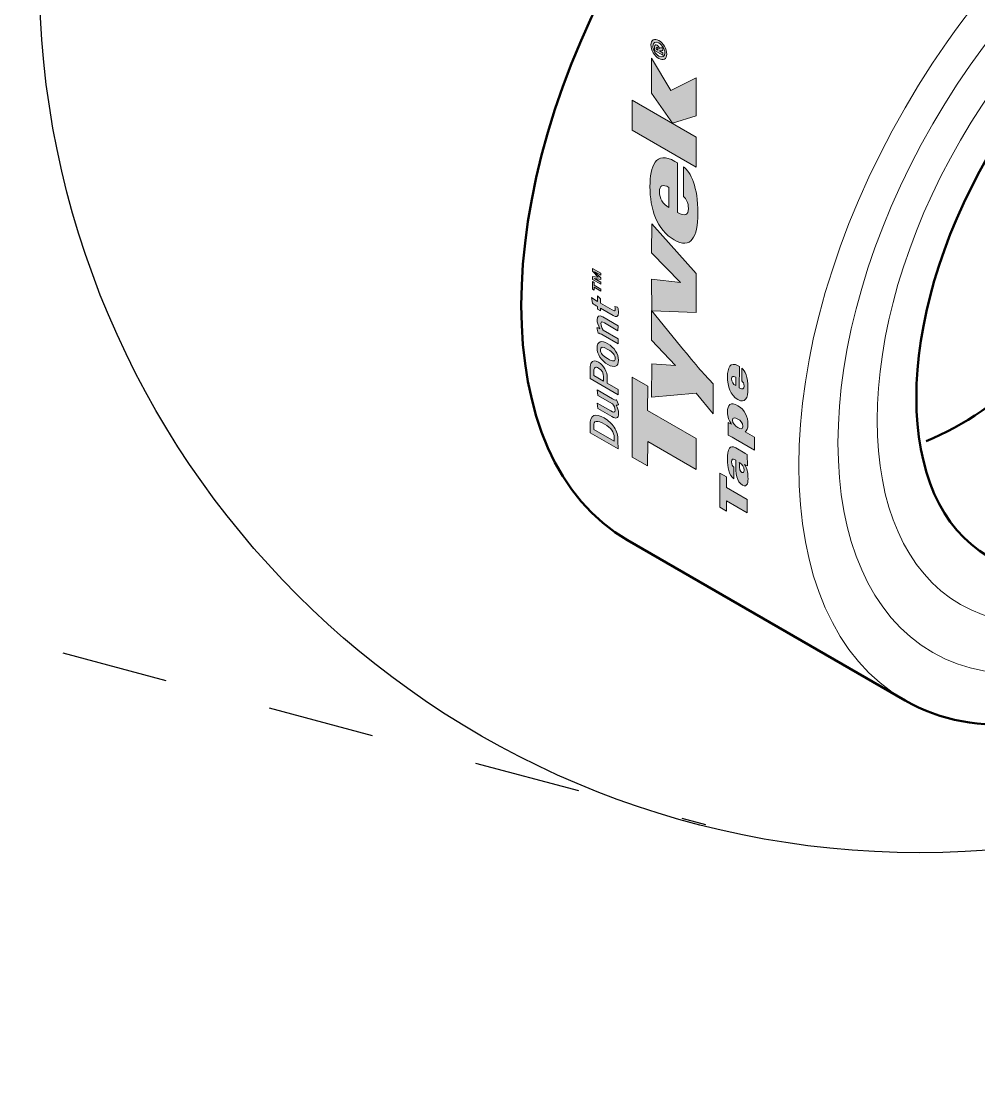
# Model space of a CAD drawing. Header units: inches. Extents: x -20.7 to 76.3, y -55.2 to 19.1.
# Drawn here: x 14.898 to 16.019, y 8.328 to 9.573 of the extents above; entities that cross this region are included whole.
import ezdxf

# ---------------------------------------------------------------- set-up
doc = ezdxf.new("R2010")
doc.units = ezdxf.units.IN
doc.header["$MEASUREMENT"] = 0
doc.linetypes.add('AI-Linetype-50', pattern=[0.250075, 0.125038, -0.125038])
for name, color, linetype, lineweight in [('G-ANNO-TTLB', 7, 'Continuous', 0), ('LOGOS', 7, 'Continuous', 0), ('TYVEK', 7, 'Continuous', 0)]:
    doc.layers.add(name, color=color, linetype=linetype, lineweight=lineweight)

# ---------------------------------------------------------------- blocks, each defined once
blk = doc.blocks.new('Block_573')
at = {"layer": 'LOGOS', "true_color": 0x17477e, "transparency": 33554687}
h = blk.add_hatch(color=156, dxfattribs=at)
h.dxf.hatch_style = 2
edge = h.paths.add_edge_path()
edge.add_spline(control_points=[(15.5767, 9.2757), (15.5767, 9.2757), (15.5697, 9.2798), (15.5697, 9.2798), (15.5697, 9.2798), (15.5696, 9.2796), (15.5696, 9.2796), (15.5696, 9.2796), (15.5767, 9.2725), (15.5767, 9.2725), (15.5767, 9.2725), (15.5767, 9.2709), (15.5767, 9.2709), (15.5767, 9.2709), (15.5697, 9.272), (15.5697, 9.272), (15.5697, 9.272), (15.5696, 9.2718), (15.5696, 9.2718), (15.5696, 9.2718), (15.5767, 9.2677), (15.5767, 9.2677), (15.5767, 9.2677), (15.5768, 9.2653), (15.5768, 9.2653), (15.5768, 9.2653), (15.567, 9.2709), (15.567, 9.2709), (15.567, 9.2709), (15.567, 9.2744), (15.567, 9.2744), (15.567, 9.2744), (15.5739, 9.2733), (15.5739, 9.2733), (15.5739, 9.2733), (15.567, 9.2803), (15.567, 9.2803), (15.567, 9.2803), (15.567, 9.2837), (15.567, 9.2837), (15.567, 9.2837), (15.5767, 9.2782), (15.5767, 9.2782), (15.5767, 9.2782), (15.5767, 9.2757), (15.5767, 9.2757)], knot_values=[0, 0, 0, 0, 1, 1, 1, 2, 2, 2, 3, 3, 3, 4, 4, 4, 5, 5, 5, 6, 6, 6, 7, 7, 7, 8, 8, 8, 9, 9, 9, 10, 10, 10, 11, 11, 11, 12, 12, 12, 13, 13, 13, 14, 14, 14, 15, 15, 15, 15], degree=3, periodic=0)
edge = h.paths.add_edge_path()
edge.add_spline(control_points=[(15.5689, 9.264), (15.5689, 9.264), (15.5767, 9.2595), (15.5767, 9.2595), (15.5767, 9.2595), (15.5767, 9.257), (15.5767, 9.257), (15.5767, 9.257), (15.5689, 9.2616), (15.5689, 9.2616), (15.5689, 9.2616), (15.569, 9.2582), (15.569, 9.2582), (15.569, 9.2582), (15.567, 9.2594), (15.567, 9.2594), (15.567, 9.2594), (15.567, 9.2684), (15.567, 9.2684), (15.567, 9.2684), (15.569, 9.2674), (15.569, 9.2674), (15.569, 9.2674), (15.5689, 9.264), (15.5689, 9.264)], knot_values=[0, 0, 0, 0, 1, 1, 1, 2, 2, 2, 3, 3, 3, 4, 4, 4, 5, 5, 5, 6, 6, 6, 7, 7, 7, 8, 8, 8, 8], degree=3, periodic=0)
h = blk.add_hatch(color=156, dxfattribs=at)
h.dxf.hatch_style = 2
edge = h.paths.add_edge_path()
edge.add_spline(control_points=[(15.5975, 9.2321), (15.5975, 9.2268), (15.5948, 9.2265), (15.5914, 9.2285), (15.5914, 9.2285), (15.5766, 9.2371), (15.5766, 9.2371), (15.5766, 9.2371), (15.5766, 9.2339), (15.5766, 9.2339), (15.5766, 9.2339), (15.5731, 9.236), (15.5731, 9.236), (15.5731, 9.236), (15.5731, 9.2391), (15.5731, 9.2391), (15.5709, 9.2403), (15.5689, 9.2415), (15.567, 9.2429), (15.567, 9.2429), (15.5658, 9.2498), (15.5658, 9.2498), (15.5677, 9.2484), (15.5707, 9.2464), (15.573, 9.245), (15.573, 9.245), (15.5731, 9.2516), (15.5731, 9.2516), (15.5731, 9.2516), (15.5766, 9.2481), (15.5766, 9.2481), (15.5766, 9.2481), (15.5766, 9.2429), (15.5766, 9.2429), (15.5766, 9.2429), (15.5901, 9.2351), (15.5901, 9.2351), (15.593, 9.2335), (15.5938, 9.2337), (15.5938, 9.2364), (15.5938, 9.2372), (15.5937, 9.2379), (15.5934, 9.2392), (15.5934, 9.2392), (15.5965, 9.2382), (15.5965, 9.2382), (15.5973, 9.236), (15.5975, 9.234), (15.5975, 9.2321)], knot_values=[0, 0, 0, 0, 1, 1, 1, 2, 2, 2, 3, 3, 3, 4, 4, 4, 5, 5, 5, 6, 6, 6, 7, 7, 7, 8, 8, 8, 9, 9, 9, 10, 10, 10, 11, 11, 11, 12, 12, 12, 13, 13, 13, 14, 14, 14, 15, 15, 15, 16, 16, 16, 16], degree=3, periodic=0)
h = blk.add_hatch(color=156, dxfattribs=at)
h.dxf.hatch_style = 2
edge = h.paths.add_edge_path()
edge.add_spline(control_points=[(15.5969, 9.2106), (15.5969, 9.2106), (15.581, 9.2198), (15.581, 9.2198), (15.5778, 9.2216), (15.5769, 9.2214), (15.5769, 9.219), (15.5769, 9.2172), (15.578, 9.2141), (15.5796, 9.2113), (15.5796, 9.2113), (15.597, 9.2014), (15.597, 9.2014), (15.597, 9.2014), (15.597, 9.1954), (15.597, 9.1954), (15.597, 9.1954), (15.5794, 9.2056), (15.5794, 9.2056), (15.5768, 9.2071), (15.5754, 9.2077), (15.5737, 9.208), (15.5737, 9.208), (15.5723, 9.2142), (15.5723, 9.2142), (15.5734, 9.2142), (15.5745, 9.2138), (15.5758, 9.2131), (15.5736, 9.2173), (15.5725, 9.2205), (15.5724, 9.2236), (15.5724, 9.2278), (15.5747, 9.2294), (15.5791, 9.2269), (15.5791, 9.2269), (15.597, 9.2165), (15.597, 9.2165), (15.597, 9.2165), (15.5969, 9.2106), (15.5969, 9.2106)], knot_values=[0, 0, 0, 0, 1, 1, 1, 2, 2, 2, 3, 3, 3, 4, 4, 4, 5, 5, 5, 6, 6, 6, 7, 7, 7, 8, 8, 8, 9, 9, 9, 10, 10, 10, 11, 11, 11, 12, 12, 12, 13, 13, 13, 13], degree=3, periodic=0)
h = blk.add_hatch(color=156, dxfattribs=at)
h.dxf.hatch_style = 2
edge = h.paths.add_edge_path()
edge.add_spline(control_points=[(15.5764, 9.1883), (15.5764, 9.1844), (15.5789, 9.1812), (15.5847, 9.178), (15.5916, 9.1739), (15.5937, 9.1748), (15.5937, 9.1783), (15.5937, 9.1819), (15.5912, 9.1854), (15.5851, 9.1889), (15.5784, 9.1928), (15.5764, 9.1917), (15.5764, 9.1883)], knot_values=[0, 0, 0, 0, 1, 1, 1, 2, 2, 2, 3, 3, 3, 4, 4, 4, 4], degree=3, periodic=0)
edge = h.paths.add_edge_path()
edge.add_spline(control_points=[(15.5975, 9.1761), (15.5975, 9.1686), (15.5927, 9.1668), (15.585, 9.1711), (15.5773, 9.1755), (15.5725, 9.1832), (15.5724, 9.1904), (15.5725, 9.1984), (15.5775, 9.1999), (15.5851, 9.1955), (15.5928, 9.1911), (15.5976, 9.1835), (15.5975, 9.1761)], knot_values=[0, 0, 0, 0, 1, 1, 1, 2, 2, 2, 3, 3, 3, 4, 4, 4, 4], degree=3, periodic=0)
h = blk.add_hatch(color=156, dxfattribs=at)
h.dxf.hatch_style = 2
edge = h.paths.add_edge_path()
edge.add_spline(control_points=[(15.5702, 9.1676), (15.5691, 9.167), (15.5686, 9.1658), (15.5686, 9.1634), (15.5686, 9.1634), (15.5686, 9.1584), (15.5686, 9.1584), (15.5686, 9.1584), (15.5801, 9.1517), (15.5801, 9.1517), (15.5801, 9.1517), (15.5801, 9.1567), (15.5801, 9.1567), (15.5801, 9.1613), (15.5783, 9.1646), (15.5743, 9.1669), (15.5725, 9.1679), (15.5711, 9.1682), (15.5702, 9.1676)], knot_values=[0, 0, 0, 0, 1, 1, 1, 2, 2, 2, 3, 3, 3, 4, 4, 4, 5, 5, 5, 6, 6, 6, 6], degree=3, periodic=0)
edge = h.paths.add_edge_path()
edge.add_spline(control_points=[(15.5844, 9.1556), (15.5844, 9.1556), (15.5844, 9.1492), (15.5844, 9.1492), (15.5844, 9.1492), (15.597, 9.142), (15.597, 9.142), (15.597, 9.142), (15.597, 9.1358), (15.597, 9.1358), (15.597, 9.1358), (15.5642, 9.1548), (15.5642, 9.1548), (15.5642, 9.1548), (15.5642, 9.1648), (15.5642, 9.1648), (15.5642, 9.1703), (15.5647, 9.1721), (15.5658, 9.1734), (15.5674, 9.1759), (15.5704, 9.1761), (15.574, 9.174), (15.5804, 9.1702), (15.5845, 9.1624), (15.5844, 9.1556)], knot_values=[0, 0, 0, 0, 1, 1, 1, 2, 2, 2, 3, 3, 3, 4, 4, 4, 5, 5, 5, 6, 6, 6, 7, 7, 7, 8, 8, 8, 8], degree=3, periodic=0)
h = blk.add_hatch(color=156, dxfattribs=at)
h.dxf.hatch_style = 2
edge = h.paths.add_edge_path()
edge.add_spline(control_points=[(15.5977, 9.1243), (15.5969, 9.1235), (15.5961, 9.1232), (15.5947, 9.1236), (15.5967, 9.1203), (15.5977, 9.1171), (15.5977, 9.114), (15.5976, 9.1108), (15.5967, 9.109), (15.5952, 9.1085), (15.5941, 9.1081), (15.5925, 9.1084), (15.5896, 9.1102), (15.5896, 9.1102), (15.5734, 9.1196), (15.5734, 9.1196), (15.5734, 9.1196), (15.5725, 9.126), (15.5725, 9.126), (15.5725, 9.126), (15.5885, 9.1167), (15.5885, 9.1167), (15.5915, 9.1151), (15.5936, 9.1143), (15.5936, 9.1178), (15.5936, 9.12), (15.5922, 9.1232), (15.5905, 9.1251), (15.5905, 9.1251), (15.5734, 9.1349), (15.5734, 9.1349), (15.5734, 9.1349), (15.5725, 9.1413), (15.5725, 9.1413), (15.5725, 9.1413), (15.5904, 9.1308), (15.5904, 9.1308), (15.594, 9.1287), (15.5952, 9.1299), (15.5952, 9.1299), (15.5952, 9.1299), (15.5977, 9.1243), (15.5977, 9.1243)], knot_values=[0, 0, 0, 0, 1, 1, 1, 2, 2, 2, 3, 3, 3, 4, 4, 4, 5, 5, 5, 6, 6, 6, 7, 7, 7, 8, 8, 8, 9, 9, 9, 10, 10, 10, 11, 11, 11, 12, 12, 12, 13, 13, 13, 14, 14, 14, 14], degree=3, periodic=0)
h = blk.add_hatch(color=156, dxfattribs=at)
h.dxf.hatch_style = 2
edge = h.paths.add_edge_path()
edge.add_spline(control_points=[(15.5713, 9.1045), (15.5693, 9.104), (15.5685, 9.1024), (15.5685, 9.0991), (15.5685, 9.0991), (15.5685, 9.0951), (15.5685, 9.0951), (15.5685, 9.0951), (15.5925, 9.0813), (15.5925, 9.0813), (15.5925, 9.0813), (15.5925, 9.0854), (15.5925, 9.0854), (15.5925, 9.092), (15.5887, 9.097), (15.5813, 9.1012), (15.5771, 9.1036), (15.5736, 9.1051), (15.5713, 9.1045)], knot_values=[0, 0, 0, 0, 1, 1, 1, 2, 2, 2, 3, 3, 3, 4, 4, 4, 5, 5, 5, 6, 6, 6, 6], degree=3, periodic=0)
edge = h.paths.add_edge_path()
edge.add_spline(control_points=[(15.5924, 9.0978), (15.5958, 9.0927), (15.597, 9.0887), (15.5969, 9.0817), (15.5969, 9.0817), (15.597, 9.0723), (15.597, 9.0723), (15.597, 9.0723), (15.5642, 9.0913), (15.5642, 9.0913), (15.5642, 9.0913), (15.5642, 9.0991), (15.5642, 9.0991), (15.5642, 9.1063), (15.5653, 9.1097), (15.5688, 9.1113), (15.5716, 9.1125), (15.5756, 9.1115), (15.5807, 9.1086), (15.5856, 9.1056), (15.5895, 9.102), (15.5924, 9.0978)], knot_values=[0, 0, 0, 0, 1, 1, 1, 2, 2, 2, 3, 3, 3, 4, 4, 4, 5, 5, 5, 6, 6, 6, 7, 7, 7, 7], degree=3, periodic=0)
at = {"layer": 'LOGOS'}
for points, knots in [([(15.5767, 9.2757), (15.5767, 9.2757), (15.5697, 9.2798), (15.5697, 9.2798), (15.5697, 9.2798), (15.5696, 9.2796), (15.5696, 9.2796), (15.5696, 9.2796), (15.5767, 9.2725), (15.5767, 9.2725), (15.5767, 9.2725), (15.5767, 9.2709), (15.5767, 9.2709), (15.5767, 9.2709), (15.5697, 9.272), (15.5697, 9.272), (15.5697, 9.272), (15.5696, 9.2718), (15.5696, 9.2718), (15.5696, 9.2718), (15.5767, 9.2677), (15.5767, 9.2677), (15.5767, 9.2677), (15.5768, 9.2653), (15.5768, 9.2653), (15.5768, 9.2653), (15.567, 9.2709), (15.567, 9.2709), (15.567, 9.2709), (15.567, 9.2744), (15.567, 9.2744), (15.567, 9.2744), (15.5739, 9.2733), (15.5739, 9.2733), (15.5739, 9.2733), (15.567, 9.2803), (15.567, 9.2803), (15.567, 9.2803), (15.567, 9.2837), (15.567, 9.2837), (15.567, 9.2837), (15.5767, 9.2782), (15.5767, 9.2782), (15.5767, 9.2782), (15.5767, 9.2757), (15.5767, 9.2757)], [0, 0, 0, 0, 1, 1, 1, 2, 2, 2, 3, 3, 3, 4, 4, 4, 5, 5, 5, 6, 6, 6, 7, 7, 7, 8, 8, 8, 9, 9, 9, 10, 10, 10, 11, 11, 11, 12, 12, 12, 13, 13, 13, 14, 14, 14, 15, 15, 15, 15]), ([(15.5689, 9.264), (15.5689, 9.264), (15.5767, 9.2595), (15.5767, 9.2595), (15.5767, 9.2595), (15.5767, 9.257), (15.5767, 9.257), (15.5767, 9.257), (15.5689, 9.2616), (15.5689, 9.2616), (15.5689, 9.2616), (15.569, 9.2582), (15.569, 9.2582), (15.569, 9.2582), (15.567, 9.2594), (15.567, 9.2594), (15.567, 9.2594), (15.567, 9.2684), (15.567, 9.2684), (15.567, 9.2684), (15.569, 9.2674), (15.569, 9.2674), (15.569, 9.2674), (15.5689, 9.264), (15.5689, 9.264)], [0, 0, 0, 0, 1, 1, 1, 2, 2, 2, 3, 3, 3, 4, 4, 4, 5, 5, 5, 6, 6, 6, 7, 7, 7, 8, 8, 8, 8]), ([(15.5975, 9.2321), (15.5975, 9.2268), (15.5948, 9.2265), (15.5914, 9.2285), (15.5914, 9.2285), (15.5766, 9.2371), (15.5766, 9.2371), (15.5766, 9.2371), (15.5766, 9.2339), (15.5766, 9.2339), (15.5766, 9.2339), (15.5731, 9.236), (15.5731, 9.236), (15.5731, 9.236), (15.5731, 9.2391), (15.5731, 9.2391), (15.5709, 9.2403), (15.5689, 9.2415), (15.567, 9.2429), (15.567, 9.2429), (15.5658, 9.2498), (15.5658, 9.2498), (15.5677, 9.2484), (15.5707, 9.2464), (15.573, 9.245), (15.573, 9.245), (15.5731, 9.2516), (15.5731, 9.2516), (15.5731, 9.2516), (15.5766, 9.2481), (15.5766, 9.2481), (15.5766, 9.2481), (15.5766, 9.2429), (15.5766, 9.2429), (15.5766, 9.2429), (15.5901, 9.2351), (15.5901, 9.2351), (15.593, 9.2335), (15.5938, 9.2337), (15.5938, 9.2364), (15.5938, 9.2372), (15.5937, 9.2379), (15.5934, 9.2392), (15.5934, 9.2392), (15.5965, 9.2382), (15.5965, 9.2382), (15.5973, 9.236), (15.5975, 9.234), (15.5975, 9.2321)], [0, 0, 0, 0, 1, 1, 1, 2, 2, 2, 3, 3, 3, 4, 4, 4, 5, 5, 5, 6, 6, 6, 7, 7, 7, 8, 8, 8, 9, 9, 9, 10, 10, 10, 11, 11, 11, 12, 12, 12, 13, 13, 13, 14, 14, 14, 15, 15, 15, 16, 16, 16, 16]), ([(15.5969, 9.2106), (15.5969, 9.2106), (15.581, 9.2198), (15.581, 9.2198), (15.5778, 9.2216), (15.5769, 9.2214), (15.5769, 9.219), (15.5769, 9.2172), (15.578, 9.2141), (15.5796, 9.2113), (15.5796, 9.2113), (15.597, 9.2014), (15.597, 9.2014), (15.597, 9.2014), (15.597, 9.1954), (15.597, 9.1954), (15.597, 9.1954), (15.5794, 9.2056), (15.5794, 9.2056), (15.5768, 9.2071), (15.5754, 9.2077), (15.5737, 9.208), (15.5737, 9.208), (15.5723, 9.2142), (15.5723, 9.2142), (15.5734, 9.2142), (15.5745, 9.2138), (15.5758, 9.2131), (15.5736, 9.2173), (15.5725, 9.2205), (15.5724, 9.2236), (15.5724, 9.2278), (15.5747, 9.2294), (15.5791, 9.2269), (15.5791, 9.2269), (15.597, 9.2165), (15.597, 9.2165), (15.597, 9.2165), (15.5969, 9.2106), (15.5969, 9.2106)], [0, 0, 0, 0, 1, 1, 1, 2, 2, 2, 3, 3, 3, 4, 4, 4, 5, 5, 5, 6, 6, 6, 7, 7, 7, 8, 8, 8, 9, 9, 9, 10, 10, 10, 11, 11, 11, 12, 12, 12, 13, 13, 13, 13]), ([(15.5975, 9.1761), (15.5975, 9.1686), (15.5927, 9.1668), (15.585, 9.1711), (15.5773, 9.1755), (15.5725, 9.1832), (15.5724, 9.1904), (15.5725, 9.1984), (15.5775, 9.1999), (15.5851, 9.1955), (15.5928, 9.1911), (15.5976, 9.1835), (15.5975, 9.1761)], [0, 0, 0, 0, 1, 1, 1, 2, 2, 2, 3, 3, 3, 4, 4, 4, 4]), ([(15.5764, 9.1883), (15.5764, 9.1844), (15.5789, 9.1812), (15.5847, 9.178), (15.5916, 9.1739), (15.5937, 9.1748), (15.5937, 9.1783), (15.5937, 9.1819), (15.5912, 9.1854), (15.5851, 9.1889), (15.5784, 9.1928), (15.5764, 9.1917), (15.5764, 9.1883)], [0, 0, 0, 0, 1, 1, 1, 2, 2, 2, 3, 3, 3, 4, 4, 4, 4]), ([(15.5844, 9.1556), (15.5844, 9.1556), (15.5844, 9.1492), (15.5844, 9.1492), (15.5844, 9.1492), (15.597, 9.142), (15.597, 9.142), (15.597, 9.142), (15.597, 9.1358), (15.597, 9.1358), (15.597, 9.1358), (15.5642, 9.1548), (15.5642, 9.1548), (15.5642, 9.1548), (15.5642, 9.1648), (15.5642, 9.1648), (15.5642, 9.1703), (15.5647, 9.1721), (15.5658, 9.1734), (15.5674, 9.1759), (15.5704, 9.1761), (15.574, 9.174), (15.5804, 9.1702), (15.5845, 9.1624), (15.5844, 9.1556)], [0, 0, 0, 0, 1, 1, 1, 2, 2, 2, 3, 3, 3, 4, 4, 4, 5, 5, 5, 6, 6, 6, 7, 7, 7, 8, 8, 8, 8]), ([(15.5702, 9.1676), (15.5691, 9.167), (15.5686, 9.1658), (15.5686, 9.1634), (15.5686, 9.1634), (15.5686, 9.1584), (15.5686, 9.1584), (15.5686, 9.1584), (15.5801, 9.1517), (15.5801, 9.1517), (15.5801, 9.1517), (15.5801, 9.1567), (15.5801, 9.1567), (15.5801, 9.1613), (15.5783, 9.1646), (15.5743, 9.1669), (15.5725, 9.1679), (15.5711, 9.1682), (15.5702, 9.1676)], [0, 0, 0, 0, 1, 1, 1, 2, 2, 2, 3, 3, 3, 4, 4, 4, 5, 5, 5, 6, 6, 6, 6]), ([(15.5977, 9.1243), (15.5969, 9.1235), (15.5961, 9.1232), (15.5947, 9.1236), (15.5967, 9.1203), (15.5977, 9.1171), (15.5977, 9.114), (15.5976, 9.1108), (15.5967, 9.109), (15.5952, 9.1085), (15.5941, 9.1081), (15.5925, 9.1084), (15.5896, 9.1102), (15.5896, 9.1102), (15.5734, 9.1196), (15.5734, 9.1196), (15.5734, 9.1196), (15.5725, 9.126), (15.5725, 9.126), (15.5725, 9.126), (15.5885, 9.1167), (15.5885, 9.1167), (15.5915, 9.1151), (15.5936, 9.1143), (15.5936, 9.1178), (15.5936, 9.12), (15.5922, 9.1232), (15.5905, 9.1251), (15.5905, 9.1251), (15.5734, 9.1349), (15.5734, 9.1349), (15.5734, 9.1349), (15.5725, 9.1413), (15.5725, 9.1413), (15.5725, 9.1413), (15.5904, 9.1308), (15.5904, 9.1308), (15.594, 9.1287), (15.5952, 9.1299), (15.5952, 9.1299), (15.5952, 9.1299), (15.5977, 9.1243), (15.5977, 9.1243)], [0, 0, 0, 0, 1, 1, 1, 2, 2, 2, 3, 3, 3, 4, 4, 4, 5, 5, 5, 6, 6, 6, 7, 7, 7, 8, 8, 8, 9, 9, 9, 10, 10, 10, 11, 11, 11, 12, 12, 12, 13, 13, 13, 14, 14, 14, 14]), ([(15.5924, 9.0978), (15.5958, 9.0927), (15.597, 9.0887), (15.5969, 9.0817), (15.5969, 9.0817), (15.597, 9.0723), (15.597, 9.0723), (15.597, 9.0723), (15.5642, 9.0913), (15.5642, 9.0913), (15.5642, 9.0913), (15.5642, 9.0991), (15.5642, 9.0991), (15.5642, 9.1063), (15.5653, 9.1097), (15.5688, 9.1113), (15.5716, 9.1125), (15.5756, 9.1115), (15.5807, 9.1086), (15.5856, 9.1056), (15.5895, 9.102), (15.5924, 9.0978)], [0, 0, 0, 0, 1, 1, 1, 2, 2, 2, 3, 3, 3, 4, 4, 4, 5, 5, 5, 6, 6, 6, 7, 7, 7, 7]), ([(15.5713, 9.1045), (15.5693, 9.104), (15.5685, 9.1024), (15.5685, 9.0991), (15.5685, 9.0991), (15.5685, 9.0951), (15.5685, 9.0951), (15.5685, 9.0951), (15.5925, 9.0813), (15.5925, 9.0813), (15.5925, 9.0813), (15.5925, 9.0854), (15.5925, 9.0854), (15.5925, 9.092), (15.5887, 9.097), (15.5813, 9.1012), (15.5771, 9.1036), (15.5736, 9.1051), (15.5713, 9.1045)], [0, 0, 0, 0, 1, 1, 1, 2, 2, 2, 3, 3, 3, 4, 4, 4, 5, 5, 5, 6, 6, 6, 6])]:
    blk.add_open_spline(points, degree=3, knots=knots, dxfattribs=at)
blk = doc.blocks.new('Block_574')
at = {"layer": 'LOGOS', "true_color": 0x17477e, "transparency": 33554687}
h = blk.add_hatch(color=156, dxfattribs=at)
h.dxf.hatch_style = 2
edge = h.paths.add_edge_path()
edge.add_spline(control_points=[(15.7348, 9.1565), (15.7318, 9.1581), (15.73, 9.1576), (15.73, 9.1542), (15.73, 9.151), (15.7318, 9.1481), (15.7348, 9.1464), (15.7348, 9.1464), (15.7348, 9.1565), (15.7348, 9.1565)], knot_values=[0, 0, 0, 0, 1, 1, 1, 2, 2, 2, 3, 3, 3, 3], degree=3, periodic=0)
edge = h.paths.add_edge_path()
edge.add_spline(control_points=[(15.739, 9.1439), (15.7428, 9.1417), (15.7446, 9.1424), (15.7446, 9.1459), (15.7446, 9.1489), (15.7434, 9.1507), (15.7419, 9.1519), (15.7419, 9.1519), (15.7419, 9.1668), (15.7419, 9.1668), (15.7456, 9.1641), (15.7492, 9.1567), (15.7492, 9.1434), (15.7492, 9.1314), (15.7458, 9.1253), (15.7373, 9.13), (15.7287, 9.1352), (15.7252, 9.1455), (15.7252, 9.1569), (15.7253, 9.1668), (15.7279, 9.1752), (15.7378, 9.1695), (15.7378, 9.1695), (15.7391, 9.1689), (15.7391, 9.1689), (15.7391, 9.1689), (15.739, 9.1439), (15.739, 9.1439)], knot_values=[0, 0, 0, 0, 1, 1, 1, 2, 2, 2, 3, 3, 3, 4, 4, 4, 5, 5, 5, 6, 6, 6, 7, 7, 7, 8, 8, 8, 9, 9, 9, 9], degree=3, periodic=0)
h = blk.add_hatch(color=156, dxfattribs=at)
h.dxf.hatch_style = 2
edge = h.paths.add_edge_path()
edge.add_spline(control_points=[(15.7433, 9.0987), (15.7433, 9.103), (15.7402, 9.1056), (15.7373, 9.1073), (15.7337, 9.1093), (15.7311, 9.1093), (15.7312, 9.1058), (15.7311, 9.1026), (15.7336, 9.0993), (15.7373, 9.0972), (15.7402, 9.0955), (15.7433, 9.0945), (15.7433, 9.0987)], knot_values=[0, 0, 0, 0, 1, 1, 1, 2, 2, 2, 3, 3, 3, 4, 4, 4, 4], degree=3, periodic=0)
edge = h.paths.add_edge_path()
edge.add_spline(control_points=[(15.7345, 9.0837), (15.7323, 9.085), (15.7288, 9.0868), (15.7261, 9.0882), (15.7261, 9.0882), (15.7261, 9.1031), (15.7261, 9.1031), (15.7261, 9.1031), (15.73, 9.1011), (15.73, 9.1011), (15.73, 9.1011), (15.73, 9.1012), (15.73, 9.1012), (15.7271, 9.1051), (15.7252, 9.1097), (15.7252, 9.1154), (15.7252, 9.1239), (15.7286, 9.1278), (15.7375, 9.1228), (15.7454, 9.1182), (15.7492, 9.1097), (15.7492, 9.101), (15.7492, 9.0963), (15.7479, 9.0936), (15.7458, 9.0923), (15.7458, 9.0923), (15.7569, 9.0859), (15.7569, 9.0859), (15.7569, 9.0859), (15.757, 9.0707), (15.757, 9.0707), (15.757, 9.0707), (15.7345, 9.0837), (15.7345, 9.0837)], knot_values=[0, 0, 0, 0, 1, 1, 1, 2, 2, 2, 3, 3, 3, 4, 4, 4, 5, 5, 5, 6, 6, 6, 7, 7, 7, 8, 8, 8, 9, 9, 9, 10, 10, 10, 11, 11, 11, 11], degree=3, periodic=0)
h = blk.add_hatch(color=156, dxfattribs=at)
h.dxf.hatch_style = 2
edge = h.paths.add_edge_path()
edge.add_spline(control_points=[(15.7391, 9.0547), (15.7391, 9.0488), (15.7401, 9.0459), (15.742, 9.0448), (15.7433, 9.044), (15.7446, 9.0446), (15.7446, 9.0473), (15.7445, 9.051), (15.7424, 9.0545), (15.7397, 9.0561), (15.7397, 9.0561), (15.739, 9.0565), (15.739, 9.0565), (15.739, 9.0565), (15.7391, 9.0547), (15.7391, 9.0547)], knot_values=[0, 0, 0, 0, 1, 1, 1, 2, 2, 2, 3, 3, 3, 4, 4, 4, 5, 5, 5, 5], degree=3, periodic=0)
edge = h.paths.add_edge_path()
edge.add_spline(control_points=[(15.7325, 9.0373), (15.7297, 9.0392), (15.7278, 9.0427), (15.7267, 9.0468), (15.7256, 9.0509), (15.7252, 9.0555), (15.7252, 9.0594), (15.7253, 9.0729), (15.7277, 9.0775), (15.7348, 9.0735), (15.7348, 9.0735), (15.7454, 9.0673), (15.7454, 9.0673), (15.7463, 9.0668), (15.7472, 9.0664), (15.7484, 9.0659), (15.7484, 9.0659), (15.7485, 9.0526), (15.7485, 9.0526), (15.7485, 9.0526), (15.7453, 9.0541), (15.7453, 9.0541), (15.7483, 9.0494), (15.7492, 9.0449), (15.7492, 9.0396), (15.7493, 9.0364), (15.7491, 9.0331), (15.7485, 9.0314), (15.7476, 9.0293), (15.7456, 9.0282), (15.7428, 9.0299), (15.736, 9.0337), (15.7347, 9.0441), (15.7348, 9.0548), (15.7348, 9.0548), (15.7348, 9.059), (15.7348, 9.059), (15.7348, 9.059), (15.7336, 9.0597), (15.7336, 9.0597), (15.7316, 9.0608), (15.7299, 9.0607), (15.73, 9.0573), (15.73, 9.0538), (15.7311, 9.052), (15.7326, 9.051), (15.7326, 9.051), (15.7325, 9.0373), (15.7325, 9.0373)], knot_values=[0, 0, 0, 0, 1, 1, 1, 2, 2, 2, 3, 3, 3, 4, 4, 4, 5, 5, 5, 6, 6, 6, 7, 7, 7, 8, 8, 8, 9, 9, 9, 10, 10, 10, 11, 11, 11, 12, 12, 12, 13, 13, 13, 14, 14, 14, 15, 15, 15, 16, 16, 16, 16], degree=3, periodic=0)
h = blk.add_hatch(color=156, dxfattribs=at)
h.dxf.hatch_style = 2
edge = h.paths.add_edge_path()
edge.add_spline(control_points=[(15.7242, 9.0116), (15.7242, 9.0116), (15.7241, 8.9994), (15.7241, 8.9994), (15.7241, 8.9994), (15.7163, 9.004), (15.7163, 9.004), (15.7163, 9.004), (15.7162, 9.044), (15.7162, 9.044), (15.7162, 9.044), (15.7242, 9.0395), (15.7242, 9.0395), (15.7242, 9.0395), (15.7242, 9.0272), (15.7242, 9.0272), (15.7242, 9.0272), (15.7484, 9.0132), (15.7484, 9.0132), (15.7484, 9.0132), (15.7484, 8.9976), (15.7484, 8.9976), (15.7484, 8.9976), (15.7242, 9.0116), (15.7242, 9.0116)], knot_values=[0, 0, 0, 0, 1, 1, 1, 2, 2, 2, 3, 3, 3, 4, 4, 4, 5, 5, 5, 6, 6, 6, 7, 7, 7, 8, 8, 8, 8], degree=3, periodic=0)
at = {"layer": 'LOGOS'}
for points, knots in [([(15.739, 9.1439), (15.7428, 9.1417), (15.7446, 9.1424), (15.7446, 9.1459), (15.7446, 9.1489), (15.7434, 9.1507), (15.7419, 9.1519), (15.7419, 9.1519), (15.7419, 9.1668), (15.7419, 9.1668), (15.7456, 9.1641), (15.7492, 9.1567), (15.7492, 9.1434), (15.7492, 9.1314), (15.7458, 9.1253), (15.7373, 9.13), (15.7287, 9.1352), (15.7252, 9.1455), (15.7252, 9.1569), (15.7253, 9.1668), (15.7279, 9.1752), (15.7378, 9.1695), (15.7378, 9.1695), (15.7391, 9.1689), (15.7391, 9.1689), (15.7391, 9.1689), (15.739, 9.1439), (15.739, 9.1439)], [0, 0, 0, 0, 1, 1, 1, 2, 2, 2, 3, 3, 3, 4, 4, 4, 5, 5, 5, 6, 6, 6, 7, 7, 7, 8, 8, 8, 9, 9, 9, 9]), ([(15.7348, 9.1565), (15.7318, 9.1581), (15.73, 9.1576), (15.73, 9.1542), (15.73, 9.151), (15.7318, 9.1481), (15.7348, 9.1464), (15.7348, 9.1464), (15.7348, 9.1565), (15.7348, 9.1565)], [0, 0, 0, 0, 1, 1, 1, 2, 2, 2, 3, 3, 3, 3]), ([(15.7345, 9.0837), (15.7323, 9.085), (15.7288, 9.0868), (15.7261, 9.0882), (15.7261, 9.0882), (15.7261, 9.1031), (15.7261, 9.1031), (15.7261, 9.1031), (15.73, 9.1011), (15.73, 9.1011), (15.73, 9.1011), (15.73, 9.1012), (15.73, 9.1012), (15.7271, 9.1051), (15.7252, 9.1097), (15.7252, 9.1154), (15.7252, 9.1239), (15.7286, 9.1278), (15.7375, 9.1228), (15.7454, 9.1182), (15.7492, 9.1097), (15.7492, 9.101), (15.7492, 9.0963), (15.7479, 9.0936), (15.7458, 9.0923), (15.7458, 9.0923), (15.7569, 9.0859), (15.7569, 9.0859), (15.7569, 9.0859), (15.757, 9.0707), (15.757, 9.0707), (15.757, 9.0707), (15.7345, 9.0837), (15.7345, 9.0837)], [0, 0, 0, 0, 1, 1, 1, 2, 2, 2, 3, 3, 3, 4, 4, 4, 5, 5, 5, 6, 6, 6, 7, 7, 7, 8, 8, 8, 9, 9, 9, 10, 10, 10, 11, 11, 11, 11]), ([(15.7433, 9.0987), (15.7433, 9.103), (15.7402, 9.1056), (15.7373, 9.1073), (15.7337, 9.1093), (15.7311, 9.1093), (15.7312, 9.1058), (15.7311, 9.1026), (15.7336, 9.0993), (15.7373, 9.0972), (15.7402, 9.0955), (15.7433, 9.0945), (15.7433, 9.0987)], [0, 0, 0, 0, 1, 1, 1, 2, 2, 2, 3, 3, 3, 4, 4, 4, 4]), ([(15.7325, 9.0373), (15.7297, 9.0392), (15.7278, 9.0427), (15.7267, 9.0468), (15.7256, 9.0509), (15.7252, 9.0555), (15.7252, 9.0594), (15.7253, 9.0729), (15.7277, 9.0775), (15.7348, 9.0735), (15.7348, 9.0735), (15.7454, 9.0673), (15.7454, 9.0673), (15.7463, 9.0668), (15.7472, 9.0664), (15.7484, 9.0659), (15.7484, 9.0659), (15.7485, 9.0526), (15.7485, 9.0526), (15.7485, 9.0526), (15.7453, 9.0541), (15.7453, 9.0541), (15.7483, 9.0494), (15.7492, 9.0449), (15.7492, 9.0396), (15.7493, 9.0364), (15.7491, 9.0331), (15.7485, 9.0314), (15.7476, 9.0293), (15.7456, 9.0282), (15.7428, 9.0299), (15.736, 9.0337), (15.7347, 9.0441), (15.7348, 9.0548), (15.7348, 9.0548), (15.7348, 9.059), (15.7348, 9.059), (15.7348, 9.059), (15.7336, 9.0597), (15.7336, 9.0597), (15.7316, 9.0608), (15.7299, 9.0607), (15.73, 9.0573), (15.73, 9.0538), (15.7311, 9.052), (15.7326, 9.051), (15.7326, 9.051), (15.7325, 9.0373), (15.7325, 9.0373)], [0, 0, 0, 0, 1, 1, 1, 2, 2, 2, 3, 3, 3, 4, 4, 4, 5, 5, 5, 6, 6, 6, 7, 7, 7, 8, 8, 8, 9, 9, 9, 10, 10, 10, 11, 11, 11, 12, 12, 12, 13, 13, 13, 14, 14, 14, 15, 15, 15, 16, 16, 16, 16]), ([(15.7391, 9.0547), (15.7391, 9.0488), (15.7401, 9.0459), (15.742, 9.0448), (15.7433, 9.044), (15.7446, 9.0446), (15.7446, 9.0473), (15.7445, 9.051), (15.7424, 9.0545), (15.7397, 9.0561), (15.7397, 9.0561), (15.739, 9.0565), (15.739, 9.0565), (15.739, 9.0565), (15.7391, 9.0547), (15.7391, 9.0547)], [0, 0, 0, 0, 1, 1, 1, 2, 2, 2, 3, 3, 3, 4, 4, 4, 5, 5, 5, 5]), ([(15.7242, 9.0116), (15.7242, 9.0116), (15.7241, 8.9994), (15.7241, 8.9994), (15.7241, 8.9994), (15.7163, 9.004), (15.7163, 9.004), (15.7163, 9.004), (15.7162, 9.044), (15.7162, 9.044), (15.7162, 9.044), (15.7242, 9.0395), (15.7242, 9.0395), (15.7242, 9.0395), (15.7242, 9.0272), (15.7242, 9.0272), (15.7242, 9.0272), (15.7484, 9.0132), (15.7484, 9.0132), (15.7484, 9.0132), (15.7484, 8.9976), (15.7484, 8.9976), (15.7484, 8.9976), (15.7242, 9.0116), (15.7242, 9.0116)], [0, 0, 0, 0, 1, 1, 1, 2, 2, 2, 3, 3, 3, 4, 4, 4, 5, 5, 5, 6, 6, 6, 7, 7, 7, 8, 8, 8, 8])]:
    blk.add_open_spline(points, degree=3, knots=knots, dxfattribs=at)
blk = doc.blocks.new('Block_576')
at = {"layer": 'LOGOS', "true_color": 0x17477e, "transparency": 33554687}
h = blk.add_hatch(color=156, dxfattribs=at)
h.dxf.hatch_style = 2
edge = h.paths.add_edge_path()
edge.add_spline(control_points=[(15.7084, 9.1133), (15.7084, 9.1133), (15.6885, 9.1377), (15.6885, 9.1377), (15.6885, 9.1377), (15.6363, 9.133), (15.6363, 9.133), (15.6363, 9.133), (15.6364, 9.1721), (15.6364, 9.1721), (15.6364, 9.1721), (15.6644, 9.1698), (15.6644, 9.1698), (15.6644, 9.1698), (15.6363, 9.1996), (15.6363, 9.1996), (15.6363, 9.1996), (15.6363, 9.2344), (15.6363, 9.2344), (15.6363, 9.2344), (15.6702, 9.1928), (15.6702, 9.1928), (15.6895, 9.1691), (15.6999, 9.1573), (15.7084, 9.1485), (15.7084, 9.1485), (15.7084, 9.1133), (15.7084, 9.1133)], knot_values=[0, 0, 0, 0, 1, 1, 1, 2, 2, 2, 3, 3, 3, 4, 4, 4, 5, 5, 5, 6, 6, 6, 7, 7, 7, 8, 8, 8, 9, 9, 9, 9], degree=3, periodic=0)
h = blk.add_hatch(color=156, dxfattribs=at)
h.dxf.hatch_style = 2
edge = h.paths.add_edge_path()
edge.add_spline(control_points=[(15.6318, 9.0808), (15.6318, 9.0808), (15.6317, 9.0523), (15.6317, 9.0523), (15.6317, 9.0523), (15.6135, 9.0628), (15.6135, 9.0628), (15.6135, 9.0628), (15.6135, 9.1562), (15.6135, 9.1562), (15.6135, 9.1562), (15.6318, 9.1456), (15.6318, 9.1456), (15.6318, 9.1456), (15.6317, 9.1172), (15.6317, 9.1172), (15.6317, 9.1172), (15.6885, 9.0845), (15.6885, 9.0845), (15.6885, 9.0845), (15.6885, 9.048), (15.6885, 9.048), (15.6885, 9.048), (15.6318, 9.0808), (15.6318, 9.0808)], knot_values=[0, 0, 0, 0, 1, 1, 1, 2, 2, 2, 3, 3, 3, 4, 4, 4, 5, 5, 5, 6, 6, 6, 7, 7, 7, 8, 8, 8, 8], degree=3, periodic=0)
at = {"layer": 'LOGOS'}
for points, knots in [([(15.7084, 9.1133), (15.7084, 9.1133), (15.6885, 9.1377), (15.6885, 9.1377), (15.6885, 9.1377), (15.6363, 9.133), (15.6363, 9.133), (15.6363, 9.133), (15.6364, 9.1721), (15.6364, 9.1721), (15.6364, 9.1721), (15.6644, 9.1698), (15.6644, 9.1698), (15.6644, 9.1698), (15.6363, 9.1996), (15.6363, 9.1996), (15.6363, 9.1996), (15.6363, 9.2344), (15.6363, 9.2344), (15.6363, 9.2344), (15.6702, 9.1928), (15.6702, 9.1928), (15.6895, 9.1691), (15.6999, 9.1573), (15.7084, 9.1485), (15.7084, 9.1485), (15.7084, 9.1133), (15.7084, 9.1133)], [0, 0, 0, 0, 1, 1, 1, 2, 2, 2, 3, 3, 3, 4, 4, 4, 5, 5, 5, 6, 6, 6, 7, 7, 7, 8, 8, 8, 9, 9, 9, 9]), ([(15.6318, 9.0808), (15.6318, 9.0808), (15.6317, 9.0523), (15.6317, 9.0523), (15.6317, 9.0523), (15.6135, 9.0628), (15.6135, 9.0628), (15.6135, 9.0628), (15.6135, 9.1562), (15.6135, 9.1562), (15.6135, 9.1562), (15.6318, 9.1456), (15.6318, 9.1456), (15.6318, 9.1456), (15.6317, 9.1172), (15.6317, 9.1172), (15.6317, 9.1172), (15.6885, 9.0845), (15.6885, 9.0845), (15.6885, 9.0845), (15.6885, 9.048), (15.6885, 9.048), (15.6885, 9.048), (15.6318, 9.0808), (15.6318, 9.0808)], [0, 0, 0, 0, 1, 1, 1, 2, 2, 2, 3, 3, 3, 4, 4, 4, 5, 5, 5, 6, 6, 6, 7, 7, 7, 8, 8, 8, 8])]:
    blk.add_open_spline(points, degree=3, knots=knots, dxfattribs=at)
blk = doc.blocks.new('Block_575')
at = {"layer": 'LOGOS', "true_color": 0x17477e, "transparency": 33554687}
h = blk.add_hatch(color=156, dxfattribs=at)
h.dxf.hatch_style = 2
edge = h.paths.add_edge_path()
edge.add_spline(control_points=[(15.6418, 9.5414), (15.6418, 9.5414), (15.6419, 9.5406), (15.6419, 9.5406), (15.6419, 9.5406), (15.6437, 9.5395), (15.6437, 9.5395), (15.6437, 9.5395), (15.6438, 9.5403), (15.6438, 9.5403), (15.6438, 9.5414), (15.6435, 9.5419), (15.6428, 9.5423), (15.6421, 9.5426), (15.6419, 9.5424), (15.6418, 9.5414)], knot_values=[0, 0, 0, 0, 1, 1, 1, 2, 2, 2, 3, 3, 3, 4, 4, 4, 5, 5, 5, 5], degree=3, periodic=0)
edge = h.paths.add_edge_path()
edge.add_spline(control_points=[(15.6493, 9.539), (15.6486, 9.5389), (15.6484, 9.5389), (15.6477, 9.5387), (15.6461, 9.5386), (15.6458, 9.5386), (15.6456, 9.5385), (15.6456, 9.5385), (15.6493, 9.5363), (15.6493, 9.5363), (15.6493, 9.5363), (15.6493, 9.5335), (15.6493, 9.5335), (15.6493, 9.5335), (15.6399, 9.539), (15.6399, 9.539), (15.6399, 9.539), (15.6399, 9.5434), (15.6399, 9.5434), (15.6399, 9.5455), (15.6411, 9.5462), (15.6428, 9.5453), (15.6442, 9.5444), (15.6452, 9.5427), (15.6453, 9.5412), (15.6456, 9.5418), (15.6461, 9.5418), (15.6467, 9.5419), (15.6477, 9.5421), (15.6493, 9.5423), (15.6493, 9.5423), (15.6493, 9.5423), (15.6493, 9.539), (15.6493, 9.539)], knot_values=[0, 0, 0, 0, 1, 1, 1, 2, 2, 2, 3, 3, 3, 4, 4, 4, 5, 5, 5, 6, 6, 6, 7, 7, 7, 8, 8, 8, 9, 9, 9, 10, 10, 10, 11, 11, 11, 11], degree=3, periodic=0)
edge = h.paths.add_edge_path()
edge.add_spline(control_points=[(15.6378, 9.5441), (15.6378, 9.5399), (15.6409, 9.5346), (15.6448, 9.5324), (15.6486, 9.5302), (15.6518, 9.5319), (15.6518, 9.5361), (15.6518, 9.5404), (15.6486, 9.5455), (15.6448, 9.5478), (15.641, 9.5501), (15.6378, 9.5484), (15.6378, 9.5441)], knot_values=[0, 0, 0, 0, 1, 1, 1, 2, 2, 2, 3, 3, 3, 4, 4, 4, 4], degree=3, periodic=0)
edge = h.paths.add_edge_path()
edge.add_spline(control_points=[(15.654, 9.5347), (15.654, 9.5289), (15.6499, 9.5266), (15.6448, 9.5295), (15.6397, 9.5324), (15.6356, 9.5395), (15.6356, 9.5454), (15.6356, 9.5512), (15.6397, 9.5536), (15.6448, 9.5507), (15.6499, 9.5478), (15.654, 9.5407), (15.654, 9.5347)], knot_values=[0, 0, 0, 0, 1, 1, 1, 2, 2, 2, 3, 3, 3, 4, 4, 4, 4], degree=3, periodic=0)
h = blk.add_hatch(color=156, dxfattribs=at)
h.dxf.hatch_style = 2
edge = h.paths.add_edge_path()
edge.add_spline(control_points=[(15.6609, 9.4538), (15.6609, 9.4538), (15.6363, 9.4891), (15.6363, 9.4891), (15.6363, 9.4891), (15.6363, 9.5298), (15.6363, 9.5298), (15.6363, 9.5298), (15.6589, 9.4922), (15.6589, 9.4922), (15.6589, 9.4922), (15.6885, 9.5068), (15.6885, 9.5068), (15.6885, 9.5068), (15.6885, 9.4623), (15.6885, 9.4623), (15.6885, 9.4623), (15.6609, 9.4538), (15.6609, 9.4538)], knot_values=[0, 0, 0, 0, 1, 1, 1, 2, 2, 2, 3, 3, 3, 4, 4, 4, 5, 5, 5, 6, 6, 6, 6], degree=3, periodic=0)
edge = h.paths.add_edge_path()
edge.add_spline(control_points=[(15.6135, 9.4457), (15.6135, 9.4457), (15.6135, 9.4809), (15.6135, 9.4809), (15.6135, 9.4809), (15.6885, 9.4376), (15.6885, 9.4376), (15.6885, 9.4376), (15.6885, 9.4024), (15.6885, 9.4024), (15.6885, 9.4024), (15.6135, 9.4457), (15.6135, 9.4457)], knot_values=[0, 0, 0, 0, 1, 1, 1, 2, 2, 2, 3, 3, 3, 4, 4, 4, 4], degree=3, periodic=0)
h = blk.add_hatch(color=156, dxfattribs=at)
h.dxf.hatch_style = 2
edge = h.paths.add_edge_path()
edge.add_spline(control_points=[(15.6566, 9.3786), (15.6498, 9.3826), (15.6454, 9.3815), (15.6454, 9.3733), (15.6454, 9.3658), (15.6497, 9.359), (15.6566, 9.355), (15.6566, 9.355), (15.6566, 9.3786), (15.6566, 9.3786)], knot_values=[0, 0, 0, 0, 1, 1, 1, 2, 2, 2, 3, 3, 3, 3], degree=3, periodic=0)
edge = h.paths.add_edge_path()
edge.add_spline(control_points=[(15.6665, 9.3493), (15.6754, 9.3442), (15.6794, 9.3459), (15.6794, 9.354), (15.6795, 9.3609), (15.6768, 9.3652), (15.6735, 9.3681), (15.6735, 9.3681), (15.6735, 9.4027), (15.6735, 9.4027), (15.6822, 9.3965), (15.6906, 9.3793), (15.6905, 9.3482), (15.6905, 9.3201), (15.6824, 9.3056), (15.6627, 9.3171), (15.6424, 9.3288), (15.6344, 9.3531), (15.6344, 9.3797), (15.6344, 9.4028), (15.6407, 9.4224), (15.6637, 9.4091), (15.6637, 9.4091), (15.6666, 9.4074), (15.6666, 9.4074), (15.6666, 9.4074), (15.6665, 9.3493), (15.6665, 9.3493)], knot_values=[0, 0, 0, 0, 1, 1, 1, 2, 2, 2, 3, 3, 3, 4, 4, 4, 5, 5, 5, 6, 6, 6, 7, 7, 7, 8, 8, 8, 9, 9, 9, 9], degree=3, periodic=0)
h = blk.add_hatch(color=156, dxfattribs=at)
h.dxf.hatch_style = 2
edge = h.paths.add_edge_path()
edge.add_spline(control_points=[(15.6885, 9.2319), (15.6885, 9.2319), (15.6364, 9.2339), (15.6364, 9.2339), (15.6364, 9.2339), (15.6363, 9.2711), (15.6363, 9.2711), (15.6363, 9.2711), (15.6702, 9.2672), (15.6702, 9.2672), (15.6702, 9.2672), (15.6363, 9.302), (15.6363, 9.302), (15.6363, 9.302), (15.6364, 9.3361), (15.6364, 9.3361), (15.6364, 9.3361), (15.6885, 9.2779), (15.6885, 9.2779), (15.6885, 9.2779), (15.6885, 9.2319), (15.6885, 9.2319)], knot_values=[0, 0, 0, 0, 1, 1, 1, 2, 2, 2, 3, 3, 3, 4, 4, 4, 5, 5, 5, 6, 6, 6, 7, 7, 7, 7], degree=3, periodic=0)
at = {"layer": 'LOGOS'}
for points, knots in [([(15.654, 9.5347), (15.654, 9.5289), (15.6499, 9.5266), (15.6448, 9.5295), (15.6397, 9.5324), (15.6356, 9.5395), (15.6356, 9.5454), (15.6356, 9.5512), (15.6397, 9.5536), (15.6448, 9.5507), (15.6499, 9.5478), (15.654, 9.5407), (15.654, 9.5347)], [0, 0, 0, 0, 1, 1, 1, 2, 2, 2, 3, 3, 3, 4, 4, 4, 4]), ([(15.6378, 9.5441), (15.6378, 9.5399), (15.6409, 9.5346), (15.6448, 9.5324), (15.6486, 9.5302), (15.6518, 9.5319), (15.6518, 9.5361), (15.6518, 9.5404), (15.6486, 9.5455), (15.6448, 9.5478), (15.641, 9.5501), (15.6378, 9.5484), (15.6378, 9.5441)], [0, 0, 0, 0, 1, 1, 1, 2, 2, 2, 3, 3, 3, 4, 4, 4, 4]), ([(15.6493, 9.539), (15.6486, 9.5389), (15.6484, 9.5389), (15.6477, 9.5387), (15.6461, 9.5386), (15.6458, 9.5386), (15.6456, 9.5385), (15.6456, 9.5385), (15.6493, 9.5363), (15.6493, 9.5363), (15.6493, 9.5363), (15.6493, 9.5335), (15.6493, 9.5335), (15.6493, 9.5335), (15.6399, 9.539), (15.6399, 9.539), (15.6399, 9.539), (15.6399, 9.5434), (15.6399, 9.5434), (15.6399, 9.5455), (15.6411, 9.5462), (15.6428, 9.5453), (15.6442, 9.5444), (15.6452, 9.5427), (15.6453, 9.5412), (15.6456, 9.5418), (15.6461, 9.5418), (15.6467, 9.5419), (15.6477, 9.5421), (15.6493, 9.5423), (15.6493, 9.5423), (15.6493, 9.5423), (15.6493, 9.539), (15.6493, 9.539)], [0, 0, 0, 0, 1, 1, 1, 2, 2, 2, 3, 3, 3, 4, 4, 4, 5, 5, 5, 6, 6, 6, 7, 7, 7, 8, 8, 8, 9, 9, 9, 10, 10, 10, 11, 11, 11, 11]), ([(15.6418, 9.5414), (15.6418, 9.5414), (15.6419, 9.5406), (15.6419, 9.5406), (15.6419, 9.5406), (15.6437, 9.5395), (15.6437, 9.5395), (15.6437, 9.5395), (15.6438, 9.5403), (15.6438, 9.5403), (15.6438, 9.5414), (15.6435, 9.5419), (15.6428, 9.5423), (15.6421, 9.5426), (15.6419, 9.5424), (15.6418, 9.5414)], [0, 0, 0, 0, 1, 1, 1, 2, 2, 2, 3, 3, 3, 4, 4, 4, 5, 5, 5, 5]), ([(15.6609, 9.4538), (15.6609, 9.4538), (15.6363, 9.4891), (15.6363, 9.4891), (15.6363, 9.4891), (15.6363, 9.5298), (15.6363, 9.5298), (15.6363, 9.5298), (15.6589, 9.4922), (15.6589, 9.4922), (15.6589, 9.4922), (15.6885, 9.5068), (15.6885, 9.5068), (15.6885, 9.5068), (15.6885, 9.4623), (15.6885, 9.4623), (15.6885, 9.4623), (15.6609, 9.4538), (15.6609, 9.4538)], [0, 0, 0, 0, 1, 1, 1, 2, 2, 2, 3, 3, 3, 4, 4, 4, 5, 5, 5, 6, 6, 6, 6]), ([(15.6135, 9.4457), (15.6135, 9.4457), (15.6135, 9.4809), (15.6135, 9.4809), (15.6135, 9.4809), (15.6885, 9.4376), (15.6885, 9.4376), (15.6885, 9.4376), (15.6885, 9.4024), (15.6885, 9.4024), (15.6885, 9.4024), (15.6135, 9.4457), (15.6135, 9.4457)], [0, 0, 0, 0, 1, 1, 1, 2, 2, 2, 3, 3, 3, 4, 4, 4, 4]), ([(15.6665, 9.3493), (15.6754, 9.3442), (15.6794, 9.3459), (15.6794, 9.354), (15.6795, 9.3609), (15.6768, 9.3652), (15.6735, 9.3681), (15.6735, 9.3681), (15.6735, 9.4027), (15.6735, 9.4027), (15.6822, 9.3965), (15.6906, 9.3793), (15.6905, 9.3482), (15.6905, 9.3201), (15.6824, 9.3056), (15.6627, 9.3171), (15.6424, 9.3288), (15.6344, 9.3531), (15.6344, 9.3797), (15.6344, 9.4028), (15.6407, 9.4224), (15.6637, 9.4091), (15.6637, 9.4091), (15.6666, 9.4074), (15.6666, 9.4074), (15.6666, 9.4074), (15.6665, 9.3493), (15.6665, 9.3493)], [0, 0, 0, 0, 1, 1, 1, 2, 2, 2, 3, 3, 3, 4, 4, 4, 5, 5, 5, 6, 6, 6, 7, 7, 7, 8, 8, 8, 9, 9, 9, 9]), ([(15.6566, 9.3786), (15.6498, 9.3826), (15.6454, 9.3815), (15.6454, 9.3733), (15.6454, 9.3658), (15.6497, 9.359), (15.6566, 9.355), (15.6566, 9.355), (15.6566, 9.3786), (15.6566, 9.3786)], [0, 0, 0, 0, 1, 1, 1, 2, 2, 2, 3, 3, 3, 3]), ([(15.6885, 9.2319), (15.6885, 9.2319), (15.6364, 9.2339), (15.6364, 9.2339), (15.6364, 9.2339), (15.6363, 9.2711), (15.6363, 9.2711), (15.6363, 9.2711), (15.6702, 9.2672), (15.6702, 9.2672), (15.6702, 9.2672), (15.6363, 9.302), (15.6363, 9.302), (15.6363, 9.302), (15.6364, 9.3361), (15.6364, 9.3361), (15.6364, 9.3361), (15.6885, 9.2779), (15.6885, 9.2779), (15.6885, 9.2779), (15.6885, 9.2319), (15.6885, 9.2319)], [0, 0, 0, 0, 1, 1, 1, 2, 2, 2, 3, 3, 3, 4, 4, 4, 5, 5, 5, 6, 6, 6, 7, 7, 7, 7])]:
    blk.add_open_spline(points, degree=3, knots=knots, dxfattribs=at)
blk.add_blockref('Block_576', (0, 0), dxfattribs=at)
blk = doc.blocks.new('Block_572')
at = {"layer": 'LOGOS'}
for name in ['Block_575', 'Block_573', 'Block_574']:
    blk.add_blockref(name, (0, 0), dxfattribs=at)
blk = doc.blocks.new('Block_571')
at = {"layer": 'LOGOS', "color": 250, "lineweight": 50, "true_color": 0x231f20}
for points, knots in [([(15.9331, 8.7777), (16.0991, 8.6818), (16.368, 8.8372), (16.5341, 9.1246), (16.6999, 9.4121), (16.7, 9.7228), (16.534, 9.8187), (16.534, 9.8187), (16.2091, 10.0063), (16.2091, 10.0063), (16.0432, 10.102), (15.7741, 9.9466), (15.6082, 9.6592), (15.4422, 9.3718), (15.4422, 9.0611), (15.6082, 8.9653), (15.6082, 8.9653), (15.9331, 8.7777), (15.9331, 8.7777)], [0, 0, 0, 0, 1, 1, 1, 2, 2, 2, 3, 3, 3, 4, 4, 4, 5, 5, 5, 6, 6, 6, 6]), ([(16.4367, 9.6499), (16.3245, 9.7146), (16.1426, 9.6096), (16.0305, 9.4154), (15.9184, 9.2212), (15.9184, 9.0112), (16.0305, 8.9464)], [0, 0, 0, 0, 1, 1, 1, 2, 2, 2, 2]), ([(15.9579, 9.0815), (16.0445, 9.1171), (16.1356, 9.2009), (16.2022, 9.3163), (16.2694, 9.4327), (16.2964, 9.5548), (16.2829, 9.648)], [0, 0, 0, 0, 1, 1, 1, 2, 2, 2, 2])]:
    blk.add_open_spline(points, degree=3, knots=knots, dxfattribs=at)
at = {"layer": 'LOGOS', "color": 250, "lineweight": 20, "true_color": 0x231f20}
for points, knots in [([(16.534, 9.8187), (16.3681, 9.9143), (16.099, 9.759), (15.9331, 9.4717), (15.7671, 9.1842), (15.7671, 8.8735), (15.9331, 8.7777)], [0, 0, 0, 0, 1, 1, 1, 2, 2, 2, 2]), ([(16.5016, 9.7623), (16.3536, 9.8478), (16.1136, 9.7092), (15.9656, 9.4529), (15.8176, 9.1965), (15.8176, 8.9194), (15.9656, 8.8339), (16.1136, 8.7485), (16.3536, 8.8871), (16.5016, 9.1434), (16.6497, 9.3997), (16.6497, 9.6769), (16.5016, 9.7623)], [0, 0, 0, 0, 1, 1, 1, 2, 2, 2, 3, 3, 3, 4, 4, 4, 4]), ([(16.4692, 9.7062), (16.3391, 9.7812), (16.1282, 9.6594), (15.998, 9.4341), (15.868, 9.2089), (15.868, 8.9653), (15.9981, 8.8901), (16.1282, 8.8151), (16.3391, 8.9369), (16.4692, 9.1621), (16.5992, 9.3874), (16.5993, 9.631), (16.4692, 9.7062)], [0, 0, 0, 0, 1, 1, 1, 2, 2, 2, 3, 3, 3, 4, 4, 4, 4])]:
    blk.add_open_spline(points, degree=3, knots=knots, dxfattribs=at)
at = {"layer": 'LOGOS'}
blk.add_blockref('Block_572', (0, 0), dxfattribs=at)

msp = doc.modelspace()

# ---------------------------------------------------------------- hatches: boundary and pattern name
at = {"layer": 'G-ANNO-TTLB', "true_color": 0xff00ff, "transparency": 33554687}
h = msp.add_hatch(color=6, dxfattribs=at)
edge = h.paths.add_edge_path()
edge.add_spline(control_points=[(20.0342, -15.1346), (20.0342, -15.1346), (-20.6658, -15.1346), (-20.6658, -15.1346), (-20.6658, -15.1346), (-20.6658, 19.0008), (-20.6658, 19.0008), (-20.6658, 19.0008), (20.0342, 19.0008), (20.0342, 19.0008), (20.0342, 19.0008), (20.0342, -15.1346), (20.0342, -15.1346)], knot_values=[0, 0, 0, 0, 1, 1, 1, 2, 2, 2, 3, 3, 3, 4, 4, 4, 4], degree=3, periodic=0)
edge = h.paths.add_edge_path()
edge.add_spline(control_points=[(-20.5408, 18.8757), (-20.5408, 18.8757), (-20.5408, -15.0095), (-20.5408, -15.0095), (-20.5408, -15.0095), (19.9092, -15.0095), (19.9092, -15.0095), (19.9092, -15.0095), (19.9092, 18.8757), (19.9092, 18.8757), (19.9092, 18.8757), (-20.5408, 18.8757), (-20.5408, 18.8757)], knot_values=[0, 0, 0, 0, 1, 1, 1, 2, 2, 2, 3, 3, 3, 4, 4, 4, 4], degree=3, periodic=0)
edge.add_line((-20.5408, 18.8757), (-20.5408, 18.8757))

# ---------------------------------------------------------------- linework, layer by layer
at = {"layer": 'G-ANNO-TTLB'}
for points in [[(20.0342, -15.1346), (20.0342, -15.1346), (-20.6658, -15.1346), (-20.6658, -15.1346), (-20.6658, -15.1346), (-20.6658, 19.0008), (-20.6658, 19.0008), (-20.6658, 19.0008), (20.0342, 19.0008), (20.0342, 19.0008), (20.0342, 19.0008), (20.0342, -15.1346), (20.0342, -15.1346)], [(-20.5408, 18.8757), (-20.5408, 18.8757), (-20.5408, -15.0095), (-20.5408, -15.0095), (-20.5408, -15.0095), (19.9092, -15.0095), (19.9092, -15.0095), (19.9092, -15.0095), (19.9092, 18.8757), (19.9092, 18.8757), (19.9092, 18.8757), (-20.5408, 18.8757), (-20.5408, 18.8757)]]:
    msp.add_open_spline(points, degree=3, knots=[0, 0, 0, 0, 1, 1, 1, 2, 2, 2, 3, 3, 3, 4, 4, 4, 4], dxfattribs=at)
at = {"layer": 'TYVEK', "color": 18, "linetype": 'AI-Linetype-50', "lineweight": 25, "true_color": 0x000000}
msp.add_line((13.2555, 9.2852), (15.6995, 8.6323), dxfattribs=at)
at = {"layer": 'TYVEK', "color": 18, "lineweight": 25, "true_color": 0x000000}
msp.add_circle((15.9506, 9.6307), 1.0315, dxfattribs=at)

# ---------------------------------------------------------------- block references
at = {"layer": 'LOGOS'}
msp.add_blockref('Block_571', (0, 0), dxfattribs=at)

doc.saveas('drawing.dxf')
